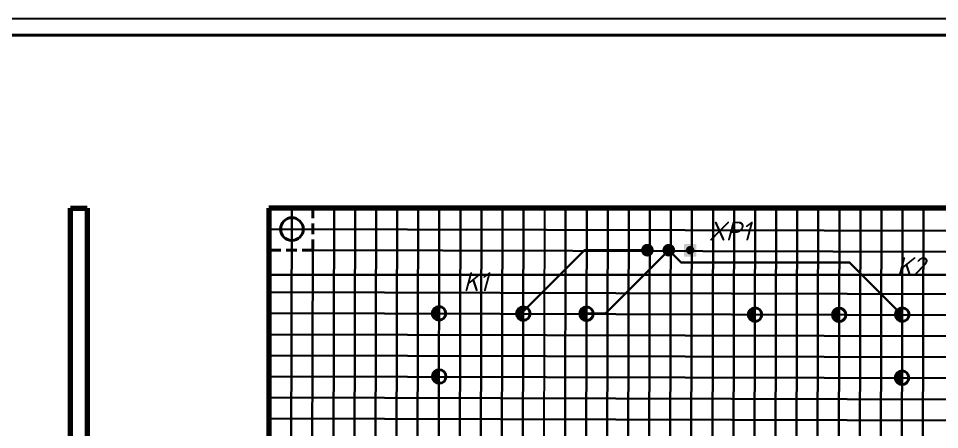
# Model space of a CAD drawing. Header units: millimetres. Extents: x -1529 to 2898, y -1337 to 2183.
# Drawn here: x 1597.8 to 1871.2, y -864.8 to -742.8 of the extents above; entities that cross this region are included whole.
import ezdxf

# ---------------------------------------------------------------- set-up
doc = ezdxf.new("R2010")
doc.units = ezdxf.units.MM
doc.linetypes.add('невидимая2', pattern=[4.7625, 3.175, -1.5875])
doc.layers.get('0').update_dxf_attribs({"lineweight": 40})
doc.layers.add('2-тонкие', color=141, linetype='Continuous', lineweight=30)
doc.layers.add('Основная', color=7, linetype='Continuous', lineweight=40)
doc.layers.add('KONTUR', color=7, linetype='Continuous')
doc.layers.add('TopOverlay', color=2, linetype='Continuous')
doc.styles.add('стиль1', font='isocpeui.ttf')

msp = doc.modelspace()

# ---------------------------------------------------------------- hatches: boundary and pattern name
at = {"layer": '2-тонкие', "true_color": 0xffffff}
h = msp.add_hatch(color=7, dxfattribs=at)
h.dxf.hatch_style = 1
h.paths.add_polyline_path([(1722.664, -828.291, 0.4149773), (1720.647, -830.303, 0.013595), (1720.65, -830.412), (1722.659, -830.417)])
h = msp.add_hatch(color=7, dxfattribs=at)
h.dxf.hatch_style = 1
h.paths.add_polyline_path([(1747.664, -828.356, 0.4149773), (1745.647, -830.368, 0.0135768), (1745.65, -830.477), (1747.105, -830.46, -0.413452), (1746.946, -830.301, -0.6681786), (1747.217, -830.189), (1747.661, -829.746)])
h = msp.add_hatch(color=7, dxfattribs=at)
h.dxf.hatch_style = 1
h.paths.add_polyline_path([(1766.421, -828.405, 0.4149773), (1764.404, -830.417, 0.0135632), (1764.407, -830.526), (1766.415, -830.531), (1766.416, -830.301), (1766.014, -830.301, -1), (1765.696, -830.301, -1), (1766.014, -830.301), (1766.416, -830.301)])
h = msp.add_hatch(color=7, dxfattribs=at)
h.dxf.hatch_style = 1
h.paths.add_polyline_path([(1722.659, -830.417), (1720.65, -830.412, 0.3976203), (1722.654, -832.314)])
h = msp.add_hatch(color=7, dxfattribs=at)
h.dxf.hatch_style = 1
h.paths.add_polyline_path([(1747.659, -830.482), (1745.65, -830.477, 0.3976414), (1747.654, -832.379)])
h = msp.add_hatch(color=7, dxfattribs=at)
h.dxf.hatch_style = 1
h.paths.add_polyline_path([(1766.415, -830.531), (1764.407, -830.526, 0.3976571), (1766.411, -832.428)])
h = msp.add_hatch(color=7, dxfattribs=at)
h.dxf.hatch_style = 1
h.paths.add_polyline_path([(1816.421, -828.657, 0.4058018), (1814.455, -830.656), (1816.415, -830.661)])
h = msp.add_hatch(color=7, dxfattribs=at)
h.dxf.hatch_style = 1
h.paths.add_polyline_path([(1816.415, -830.661), (1814.455, -830.656, 0.4077584), (1816.41, -832.679)])
h = msp.add_hatch(color=7, dxfattribs=at)
h.dxf.hatch_style = 1
h.paths.add_polyline_path([(1841.42, -828.722, 0.4101202), (1839.424, -830.721), (1841.415, -830.726)])
h = msp.add_hatch(color=7, dxfattribs=at)
h.dxf.hatch_style = 1
h.paths.add_polyline_path([(1841.415, -830.726), (1839.424, -830.721, 0.412339), (1841.41, -832.745)])
h = msp.add_hatch(color=7, dxfattribs=at)
h.dxf.hatch_style = 1
h.paths.add_polyline_path([(1860.164, -828.65, 0.2173637), (1858.643, -829.339), (1859.493, -830.189, -0.6681786), (1859.764, -830.301, -1), (1859.446, -830.301, -0.1989124), (1859.493, -830.189), (1858.643, -829.339, 0.1812634), (1858.147, -830.661, 0.013495), (1858.15, -830.77), (1860.158, -830.775)])
h = msp.add_hatch(color=7, dxfattribs=at)
h.dxf.hatch_style = 1
h.paths.add_polyline_path([(1860.158, -830.775), (1858.15, -830.77, 0.397736), (1860.153, -832.672)])
h = msp.add_hatch(color=7, dxfattribs=at)
h.dxf.hatch_style = 1
h.paths.add_polyline_path([(1722.615, -847.042, 0.4007649), (1720.697, -849.051, 0.0138001), (1720.7, -849.162), (1722.61, -849.167)])
h = msp.add_hatch(color=7, dxfattribs=at)
h.dxf.hatch_style = 1
h.paths.add_polyline_path([(1860.115, -847.398, 0.4149773), (1858.098, -849.409, 0.0137097), (1858.101, -849.519), (1860.109, -849.525)])
h = msp.add_hatch(color=7, dxfattribs=at)
h.dxf.hatch_style = 1
h.paths.add_polyline_path([(1722.61, -849.167), (1720.7, -849.162, 0.3833407), (1722.605, -851.06)])
h = msp.add_hatch(color=7, dxfattribs=at)
h.dxf.hatch_style = 1
h.paths.add_polyline_path([(1860.109, -849.525), (1858.101, -849.519, 0.3974875), (1860.104, -851.421)])

# ---------------------------------------------------------------- linework, layer by layer
at = {"color": 0, "lineweight": 70}
for p, q in [((1613.231, -1042.801), (1613.231, -799.051)), ((1613.231, -799.051), (1618.231, -799.051)), ((1618.231, -799.051), (1618.231, -1042.801)), ((1915.855, -799.051), (1672.105, -799.051)), ((1672.105, -799.051), (1672.105, -1049.051))]:
    msp.add_line(p, q, dxfattribs=at)
at = {"color": 0, "linetype": 'невидимая2'}
for q in [(1685.181, -799.051), (1672.105, -811.551)]:
    msp.add_line((1685.181, -811.568), q, dxfattribs=at)
at = {"color": 0}
for centre, radius in [((1678.974, -805.302), 3.375), ((1722.659, -830.303), 2.011), ((1747.659, -830.368), 2.011), ((1766.416, -830.417), 2.011), ((1816.466, -830.668), 2.011), ((1841.436, -830.734), 2.011), ((1860.159, -830.661), 2.011), ((1722.708, -849.051), 2.011), ((1860.11, -849.409), 2.011)]:
    msp.add_circle(centre, radius, dxfattribs=at)
at = {"layer": '2-тонкие', "color": 0}
for p, q in [((1678.996, -799.051), (1678.338, -1049.361)), ((1690.832, -1054.393), (1691.497, -799.051)), ((1697.74, -799.051), (1697.089, -1049.1)), ((1703.332, -1054.426), (1703.997, -799.051)), ((1710.24, -799.051), (1709.588, -1049.133)), ((1715.832, -1054.458), (1716.497, -799.051)), ((1722.74, -799.051), (1722.088, -1049.165)), ((1728.997, -799.051), (1728.332, -1054.491)), ((1734.588, -1049.198), (1735.24, -799.051)), ((1741.497, -799.051), (1740.831, -1054.523)), ((1747.088, -1049.23), (1747.741, -799.051)), ((1759.588, -1049.263), (1760.241, -799.051)), ((1766.498, -799.051), (1765.831, -1054.589)), ((1772.741, -799.051), (1772.088, -1049.296)), ((1778.331, -1054.621), (1778.998, -799.051)), ((1785.241, -799.051), (1784.588, -1049.328)), ((1790.831, -1054.654), (1791.498, -799.051)), ((1797.741, -799.051), (1797.088, -1049.361)), ((1803.331, -1054.686), (1803.998, -799.051)), ((1810.241, -799.051), (1809.588, -1049.393)), ((1816.498, -799.051), (1815.831, -1054.719)), ((1822.088, -1049.426), (1822.741, -799.051)), ((1828.998, -799.051), (1828.331, -1054.751)), ((1834.588, -1049.458), (1835.241, -799.051)), ((1841.498, -799.051), (1840.831, -1054.784)), ((1847.088, -1049.491), (1847.741, -799.051)), ((1853.998, -799.051), (1853.331, -1054.817)), ((1860.241, -799.051), (1859.588, -1049.524)), ((1865.831, -1054.849), (1866.498, -799.051)), ((1915.855, -805.921), (1672.105, -805.286)), ((1685.181, -811.568), (1684.594, -1036.569)), ((1685.181, -811.568), (1903.964, -812.139)), ((1672.105, -824.036), (1672.105, -817.786)), ((1672.105, -818.842), (1915.855, -818.842)), ((1921.424, -824.684), (1672.105, -824.036)), ((1672.105, -830.286), (1915.855, -830.92)), ((1921.392, -837.184), (1672.105, -836.536)), ((1672.105, -842.786), (1915.855, -843.42)), ((1921.359, -849.684), (1672.105, -849.036)), ((1915.855, -855.92), (1672.105, -855.286)), ((1672.105, -861.536), (1921.327, -862.184))]:
    msp.add_line(p, q, dxfattribs=at)
at = {"layer": 'KONTUR', "color": 0}
msp.add_line((1189.656, -742.772), (2030.656, -742.772), dxfattribs=at)
at = {"layer": 'TopOverlay', "color": 0}
msp.add_line((1753.997, -799.051), (1753.331, -1054.556), dxfattribs=at)
for points, const_width in [([(1765.855, -811.551), (1747.105, -830.301)], 0.635), ([(1784.505, -811.551), (1765.855, -811.551)], 0.635), ([(1790.855, -811.551), (1772.105, -830.301)], 0.635), ([(1784.505, -812.186), (1783.87, -810.916)], 0.127), ([(1785.14, -810.916), (1783.87, -810.916)], 0.127), ([(1785.14, -810.916), (1784.505, -812.186)], 0.127), ([(1790.855, -812.186), (1790.22, -810.916)], 0.127), ([(1791.49, -810.916), (1790.22, -810.916)], 0.127), ([(1794.51, -815.206), (1790.855, -811.551)], 0.635), ([(1791.49, -810.916), (1790.855, -812.186)], 0.127), ([(1797.205, -812.186), (1796.57, -810.916)], 0.127), ([(1797.84, -810.916), (1796.57, -810.916)], 0.127), ([(1797.84, -810.916), (1797.205, -812.186)], 0.127), ([(1844.51, -815.206), (1794.51, -815.206)], 0.635), ([(1859.605, -830.301), (1844.51, -815.206)], 0.635), ([(1772.105, -830.301), (1765.855, -830.301)], 0.635)]:
    msp.add_lwpolyline(points, dxfattribs=dict(at, const_width=const_width))
for points, const_width in [([(1766.014, -811.551, -1), (1765.696, -811.551, -1)], 0.318), ([(1766.014, -811.551, -1), (1765.696, -811.551, -1)], 0.318), ([(1785.442, -811.551, -1), (1783.567, -811.551, -1)], 1.875), ([(1785.13, -811.551, -1), (1783.88, -811.551, -1)], 1.25), ([(1783.902, -810.916, -1), (1783.838, -810.916, -1)], 0.0635), ([(1783.902, -810.916, -1), (1783.838, -810.916, -1)], 0.0635), ([(1784.664, -811.551, -1), (1784.346, -811.551, -1)], 0.318), ([(1784.537, -812.186, -1), (1784.473, -812.186, -1)], 0.0635), ([(1784.537, -812.186, -1), (1784.473, -812.186, -1)], 0.0635), ([(1785.172, -810.916, -1), (1785.108, -810.916, -1)], 0.0635), ([(1785.172, -810.916, -1), (1785.108, -810.916, -1)], 0.0635), ([(1791.792, -811.551, -1), (1789.917, -811.551, -1)], 1.875), ([(1791.48, -811.551, -1), (1790.23, -811.551, -1)], 1.25), ([(1790.252, -810.916, -1), (1790.188, -810.916, -1)], 0.0635), ([(1790.252, -810.916, -1), (1790.188, -810.916, -1)], 0.0635), ([(1791.014, -811.551, -1), (1790.696, -811.551, -1)], 0.318), ([(1791.014, -811.551, -1), (1790.696, -811.551, -1)], 0.318), ([(1790.887, -812.186, -1), (1790.823, -812.186, -1)], 0.0635), ([(1790.887, -812.186, -1), (1790.823, -812.186, -1)], 0.0635), ([(1791.522, -810.916, -1), (1791.458, -810.916, -1)], 0.0635), ([(1791.522, -810.916, -1), (1791.458, -810.916, -1)], 0.0635), ([(1797.83, -811.551, -1), (1796.58, -811.551, -1)], 1.25), ([(1796.602, -810.916, -1), (1796.538, -810.916, -1)], 0.0635), ([(1796.602, -810.916, -1), (1796.538, -810.916, -1)], 0.0635), ([(1797.237, -812.186, -1), (1797.173, -812.186, -1)], 0.0635), ([(1797.237, -812.186, -1), (1797.173, -812.186, -1)], 0.0635), ([(1797.872, -810.916, -1), (1797.808, -810.916, -1)], 0.0635), ([(1797.872, -810.916, -1), (1797.808, -810.916, -1)], 0.0635), ([(1794.669, -815.206, -1), (1794.351, -815.206, -1)], 0.318), ([(1794.669, -815.206, -1), (1794.351, -815.206, -1)], 0.318), ([(1844.669, -815.206, -1), (1844.351, -815.206, -1)], 0.318), ([(1844.669, -815.206, -1), (1844.351, -815.206, -1)], 0.318), ([(1747.264, -830.301, -1), (1746.946, -830.301, -1)], 0.318), ([(1766.014, -830.301, -1), (1765.696, -830.301, -1)], 0.318), ([(1766.522, -830.301, -1), (1766.458, -830.301, -1)], 0.0635), ([(1772.264, -830.301, -1), (1771.946, -830.301, -1)], 0.318), ([(1772.264, -830.301, -1), (1771.946, -830.301, -1)], 0.318), ([(1859.764, -830.301, -1), (1859.446, -830.301, -1)], 0.318)]:
    msp.add_lwpolyline(points, format="xyb", close=True, dxfattribs=dict(at, const_width=const_width))
msp.add_solid([(1799.08, -809.676), (1799.08, -813.426), (1795.33, -809.676), (1795.33, -813.426)], dxfattribs=at)
at = {"layer": 'Основная', "color": 0}
msp.add_line((2025.656, -747.772), (1209.656, -747.772), dxfattribs=at)

# ---------------------------------------------------------------- texts
at = {"layer": 'TopOverlay', "color": 0, "style": 'стиль1'}
for s, p in [('XP1', (1802.663, -808.701)), ('K2', (1858.42, -819.256)), ('K1', (1729.83, -823.727))]:
    msp.add_text(s, height=5.625, dxfattribs=at).set_placement(p)

doc.saveas('drawing.dxf')
